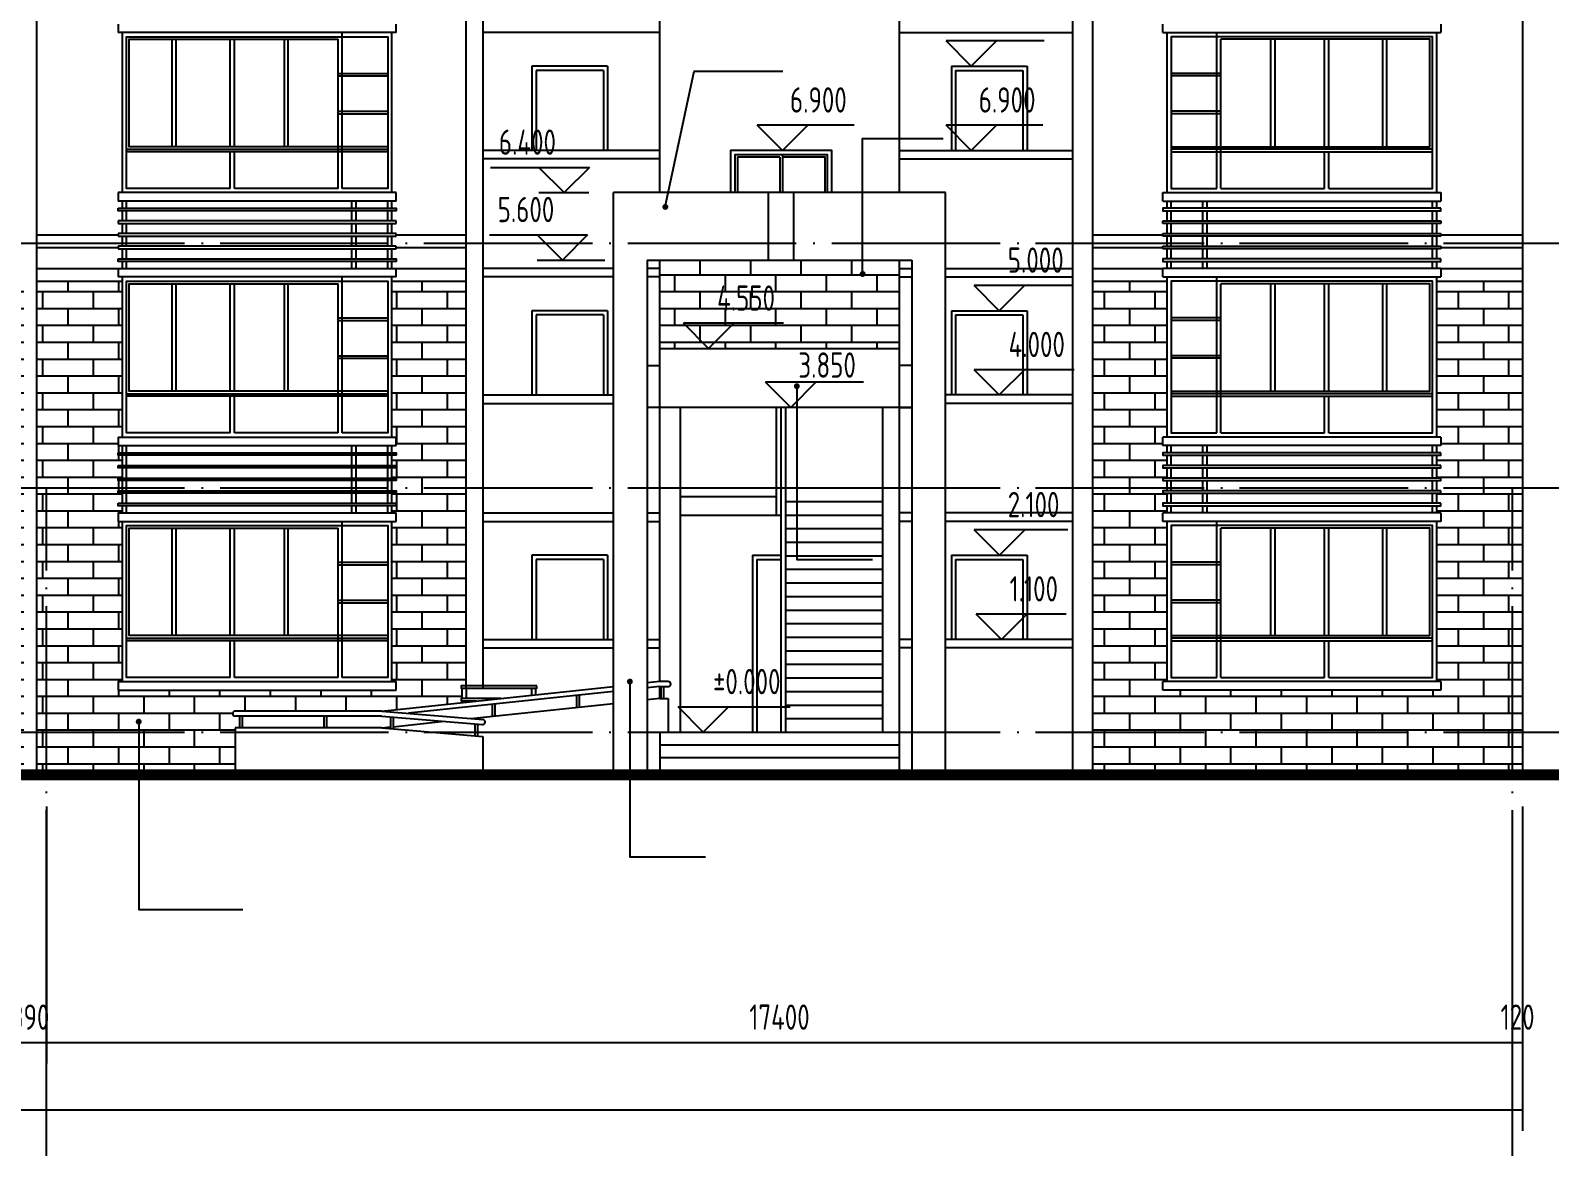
# Model space of a CAD drawing. Extents: x -726032 to 135930, y -151624 to 587044.
# Drawn here: x -379477 to -361446, y 290042 to 303284 of the extents above; entities that cross this region are included whole.
import ezdxf
from ezdxf.enums import TextEntityAlignment as Align

# ---------------------------------------------------------------- set-up
doc = ezdxf.new("R2010")
doc.units = 0
doc.header["$LTSCALE"] = 1000
doc.header["$MEASUREMENT"] = 0
doc.linetypes.add('DOTE', pattern=[2.42, 2, -0.2, 0.02, -0.2])
doc.layers.get('0').update_dxf_attribs({"linetype": 'CONTINUOUS'})
doc.layers.get('DEFPOINTS').update_dxf_attribs({"color": 1, "linetype": 'CONTINUOUS'})
for name, color, linetype in [('AXIS', 245, 'CONTINUOUS'), ('DOTE', 8, 'DOTE'), ('PUB_DIM', 245, 'CONTINUOUS'), ('WALL', 255, 'CONTINUOUS'), ('WINDOW', 155, 'CONTINUOUS'), ('引线', 213, 'CONTINUOUS'), ('栏杆', 126, 'CONTINUOUS'), ('看线', 86, 'CONTINUOUS'), ('装饰线', 252, 'CONTINUOUS')]:
    doc.layers.add(name, color=color, linetype=linetype)
doc.styles.add('DIM_FONT', font='isocp.shx', dxfattribs={"width": 0.8})
doc.dimstyles.new('DIMA', dxfattribs={"dimtxt": 300, "dimasz": 1, "dimexe": 250, "dimexo": 300, "dimgap": 150, "dimtad": 1, "dimdec": 0, "dimzin": 0, "dimdsep": 46, "dimtxsty": 'DIM_FONT', "dimcen": 0.09, "dimse1": 1, "dimclrt": 142, "dimadec": 0, "dimazin": 0, "dimtfac": 1, "dimtdec": 0, "dimtix": 1, "dimtmove": 2, "dimatfit": 3, "dimfxl": 1, "dimtolj": 1, "dimtzin": 0, "dimarcsym": 0})
doc.dimstyles.new('DIMB', dxfattribs={"dimtxt": 300, "dimasz": 1, "dimexe": 250, "dimexo": 300, "dimgap": 150, "dimtad": 1, "dimdec": 0, "dimzin": 0, "dimdsep": 46, "dimtxsty": 'DIM_FONT', "dimcen": 0.09, "dimse2": 1, "dimclrt": 142, "dimadec": 0, "dimazin": 0, "dimtfac": 1, "dimtdec": 0, "dimtix": 1, "dimtmove": 2, "dimatfit": 3, "dimfxl": 1, "dimtolj": 1, "dimtzin": 0, "dimarcsym": 0})
doc.dimstyles.new('DIMN', dxfattribs={"dimtxt": 300, "dimasz": 1, "dimexe": 250, "dimexo": 300, "dimgap": 150, "dimtad": 1, "dimdec": 0, "dimzin": 0, "dimdsep": 46, "dimtxsty": 'DIM_FONT', "dimcen": 0.09, "dimclrt": 142, "dimadec": 0, "dimazin": 0, "dimtfac": 1, "dimtdec": 0, "dimtix": 1, "dimtmove": 2, "dimatfit": 3, "dimfxl": 1, "dimtolj": 1, "dimtzin": 0, "dimarcsym": 0})
pattern_1 = [(0, (-406628.16, 230176.08), (0, 200.025), []), (90, (-406628.16, 230176.08), (-300, 200.025), [200.025, -200.025])]

# ---------------------------------------------------------------- blocks, each defined once
blk = doc.blocks.new('*D4081')
at = {"layer": 'AXIS', "color": 0, "lineweight": -2, "transparency": 16777216}
for p, q in [((-414596, 293278), (-414596, 290228)), ((-361766, 293278), (-361766, 290228)), ((-414595, 290478), (-361767, 290478))]:
    blk.add_line(p, q, dxfattribs=at)
at = {"layer": 'AXIS', "color": 0, "transparency": 16777216}
for points in [[(-414595, 290478), (-414595, 290478), (-414596, 290478)], [(-361767, 290478), (-361767, 290478), (-361766, 290478)]]:
    blk.add_solid(points, dxfattribs=at)
at = {"layer": 'DEFPOINTS', "color": 0, "transparency": 16777216}
for p in [(-414596, 293578), (-361766, 293578), (-361766, 290478)]:
    blk.add_point(p, dxfattribs=at)
at = {"layer": 'AXIS', "color": 142, "transparency": 16777216, "insert": (-388181, 290778), "char_height": 300, "attachment_point": 5, "style": 'DIM_FONT'}
blk.add_mtext('\\A1;52830', dxfattribs=at)
blk = doc.blocks.new('*D4101')
at = {"layer": 'AXIS', "color": 0, "lineweight": -2, "transparency": 16777216}
for p, q in [((-379286, 294078), (-379286, 291028)), ((-379285, 291278), (-361887, 291278))]:
    blk.add_line(p, q, dxfattribs=at)
at = {"layer": 'AXIS', "color": 0, "transparency": 16777216}
for points in [[(-379285, 291278), (-379285, 291278), (-379286, 291278)], [(-361887, 291278), (-361887, 291278), (-361886, 291278)]]:
    blk.add_solid(points, dxfattribs=at)
at = {"layer": 'DEFPOINTS', "color": 0, "transparency": 16777216}
for p in [(-379286, 294378), (-361886, 294378), (-361886, 291278)]:
    blk.add_point(p, dxfattribs=at)
at = {"layer": 'AXIS', "color": 142, "transparency": 16777216, "insert": (-370586, 291578), "char_height": 300, "attachment_point": 5, "style": 'DIM_FONT'}
blk.add_mtext('\\A1;17400', dxfattribs=at)
blk = doc.blocks.new('*D4102')
at = {"layer": 'AXIS', "color": 0, "lineweight": -2, "transparency": 16777216}
for p, q in [((-379286, 294078), (-379286, 291028)), ((-379677, 291278), (-379678, 291278)), ((-379676, 291278), (-379286, 291278)), ((-379285, 291278), (-379284, 291278))]:
    blk.add_line(p, q, dxfattribs=at)
at = {"layer": 'AXIS', "color": 0, "transparency": 16777216}
for points in [[(-379677, 291278), (-379677, 291278), (-379676, 291278)], [(-379285, 291278), (-379285, 291278), (-379286, 291278)]]:
    blk.add_solid(points, dxfattribs=at)
at = {"layer": 'DEFPOINTS', "color": 0, "transparency": 16777216}
for p in [(-379676, 294378), (-379286, 294378), (-379286, 291278)]:
    blk.add_point(p, dxfattribs=at)
at = {"layer": 'AXIS', "color": 142, "transparency": 16777216, "insert": (-379481, 291578), "char_height": 300, "attachment_point": 5, "style": 'DIM_FONT'}
blk.add_mtext('\\A1;390', dxfattribs=at)
blk = doc.blocks.new('*D4105')
at = {"layer": 'AXIS', "color": 0, "lineweight": -2, "transparency": 16777216}
for p, q in [((-361766, 294078), (-361766, 291028)), ((-361887, 291278), (-361888, 291278)), ((-361886, 291278), (-361766, 291278)), ((-361765, 291278), (-361764, 291278))]:
    blk.add_line(p, q, dxfattribs=at)
at = {"layer": 'AXIS', "color": 0, "transparency": 16777216}
for points in [[(-361887, 291278), (-361887, 291278), (-361886, 291278)], [(-361765, 291278), (-361765, 291278), (-361766, 291278)]]:
    blk.add_solid(points, dxfattribs=at)
at = {"layer": 'DEFPOINTS', "color": 0, "transparency": 16777216}
for p in [(-361886, 294378), (-361766, 294378), (-361766, 291278)]:
    blk.add_point(p, dxfattribs=at)
at = {"layer": 'AXIS', "color": 142, "transparency": 16777216, "insert": (-361826, 291578), "char_height": 300, "attachment_point": 5, "style": 'DIM_FONT'}
blk.add_mtext('\\A1;120', dxfattribs=at)

msp = doc.modelspace()

# ---------------------------------------------------------------- hatches: boundary and pattern name
at = {"layer": '装饰线'}
h = msp.add_hatch(dxfattribs=at)
h.set_pattern_fill('AR-BRSTD', color=35, scale=75, style=0)
h.set_pattern_definition(pattern_1)
h.paths.add_polyline_path([(-369166.6, 299508.7), (-369166.6, 300558.7), (-372006.6, 300558.7), (-372006.6, 299508.7)])
h = msp.add_hatch(dxfattribs=at)
h.set_pattern_fill('AR-BRSTD', color=35, scale=75, style=0)
h.set_pattern_definition(pattern_1)
h.paths.add_polyline_path([(-383826.4, 298458.7), (-383776.4, 298458.7), (-383776.4, 300308.7), (-384656.1, 300308.7), (-384656.1, 294508.7), (-379556.1, 294508.7), (-379556.1, 300308.7), (-380576.4, 300308.7), (-380576.4, 298458.7), (-380526.4, 298458.7), (-380526.4, 298358.7), (-380576.4, 298358.7), (-380576.4, 298273.4), (-380526.4, 298273.4), (-380526.4, 298243.4), (-380576.4, 298243.4), (-380576.4, 298123.4), (-380526.4, 298123.4), (-380526.4, 298093.4), (-380576.4, 298093.4), (-380576.4, 297973.4), (-380526.4, 297973.4), (-380526.4, 297943.4), (-380576.4, 297943.4), (-380576.4, 297823.4), (-380526.4, 297823.4), (-380526.4, 297793.4), (-380576.4, 297793.4), (-380576.4, 297673.4), (-380526.4, 297673.4), (-380526.4, 297643.4), (-380576.4, 297643.4), (-380576.4, 297558.7), (-380526.4, 297558.7), (-380526.4, 297458.7), (-380576.4, 297458.7), (-380576.4, 295558.7), (-380526.4, 295558.7), (-380526.4, 295458.7), (-383826.4, 295458.7), (-383826.4, 295558.7), (-383776.4, 295558.7), (-383776.4, 297458.7), (-383826.4, 297458.7), (-383826.4, 297558.7), (-383776.4, 297558.7), (-383776.4, 297643.4), (-383826.4, 297643.4), (-383826.4, 297673.4), (-383776.4, 297673.4), (-383776.4, 297793.4), (-383826.4, 297793.4), (-383826.4, 297823.4), (-383776.4, 297823.4), (-383776.4, 297943.4), (-383826.4, 297943.4), (-383826.4, 297973.4), (-383776.4, 297973.4), (-383776.4, 298093.4), (-383826.4, 298093.4), (-383826.4, 298123.4), (-383776.4, 298123.4), (-383776.4, 298243.4), (-383826.4, 298243.4), (-383826.4, 298273.4), (-383776.4, 298273.4), (-383776.4, 298358.7), (-383826.4, 298358.7)])
h.paths.add_polyline_path([(-379406.1, 294508.7), (-377046.1, 294508.7), (-377046.1, 295009), (-376996.1, 295009), (-376996.1, 295149), (-377046.1, 295149, -1), (-377046.1, 295209), (-375306.1, 295209), (-374354.9, 295309.8), (-374354.9, 295328.7), (-374365.8, 295328.7), (-374365.8, 295358.7), (-374354.9, 295358.7), (-374354.9, 295478.7), (-374365.8, 295478.7), (-374365.8, 295508.7), (-374306.1, 295508.7), (-374306.1, 300308.7), (-375185.8, 300308.7), (-375185.8, 298458.7), (-375135.8, 298458.7), (-375135.8, 298358.7), (-375185.8, 298358.7), (-375185.8, 298273.4), (-375135.8, 298273.4), (-375135.8, 298243.4), (-375185.8, 298243.4), (-375185.8, 298123.4), (-375135.8, 298123.4), (-375135.8, 298093.4), (-375185.8, 298093.4), (-375185.8, 297973.4), (-375135.8, 297973.4), (-375135.8, 297943.4), (-375185.8, 297943.4), (-375185.8, 297823.4), (-375135.8, 297823.4), (-375135.8, 297793.4), (-375185.8, 297793.4), (-375185.8, 297673.4), (-375135.8, 297673.4), (-375135.8, 297643.4), (-375185.8, 297643.4), (-375185.8, 297558.7), (-375135.8, 297558.7), (-375135.8, 297458.7), (-375185.8, 297458.7), (-375185.8, 295558.7), (-375135.8, 295558.7), (-375135.8, 295458.7), (-378435.8, 295458.7), (-378435.8, 295558.7), (-378385.8, 295558.7), (-378385.8, 297458.7), (-378435.8, 297458.7), (-378435.8, 297558.7), (-378385.8, 297558.7), (-378385.8, 297643.4), (-378435.8, 297643.4), (-378435.8, 297673.4), (-378385.8, 297673.4), (-378385.8, 297793.4), (-378435.8, 297793.4), (-378435.8, 297823.4), (-378385.8, 297823.4), (-378385.8, 297943.4), (-378435.8, 297943.4), (-378435.8, 297973.4), (-378385.8, 297973.4), (-378385.8, 298093.4), (-378435.8, 298093.4), (-378435.8, 298123.4), (-378385.8, 298123.4), (-378385.8, 298243.4), (-378435.8, 298243.4), (-378435.8, 298273.4), (-378385.8, 298273.4), (-378385.8, 298358.7), (-378435.8, 298358.7), (-378435.8, 298458.7), (-378385.8, 298458.7), (-378385.8, 300308.7), (-379406.1, 300308.7)])
h = msp.add_hatch(dxfattribs=at)
h.set_pattern_fill('AR-BRSTD', color=35, scale=75, style=0)
h.set_pattern_definition(pattern_1)
h.paths.add_polyline_path([(-365986.1, 300308.7), (-366866.1, 300308.7), (-366866.1, 294508.7), (-361766.1, 294508.7), (-361766.1, 300308.7), (-362786.1, 300308.7), (-362786.1, 298458.7), (-362736.1, 298458.7), (-362736.1, 298358.7), (-362786.1, 298358.7), (-362786.1, 298273.4), (-362736.1, 298273.4), (-362736.1, 298243.4), (-362786.1, 298243.4), (-362786.1, 298123.4), (-362736.1, 298123.4), (-362736.1, 298093.4), (-362786.1, 298093.4), (-362786.1, 297973.4), (-362736.1, 297973.4), (-362736.1, 297943.4), (-362786.1, 297943.4), (-362786.1, 297823.4), (-362736.1, 297823.4), (-362736.1, 297793.4), (-362786.1, 297793.4), (-362786.1, 297673.4), (-362736.1, 297673.4), (-362736.1, 297643.4), (-362786.1, 297643.4), (-362786.1, 297558.7), (-362736.1, 297558.7), (-362736.1, 297458.7), (-362786.1, 297458.7), (-362786.1, 295558.7), (-362736.1, 295558.7), (-362736.1, 295458.7), (-366036.1, 295458.7), (-366036.1, 295558.7), (-365986.1, 295558.7), (-365986.1, 297458.7), (-366036.1, 297458.7), (-366036.1, 297558.7), (-365986.1, 297558.7), (-365986.1, 297643.4), (-366036.1, 297643.4), (-366036.1, 297673.4), (-365986.1, 297673.4), (-365986.1, 297793.4), (-366036.1, 297793.4), (-366036.1, 297823.4), (-365986.1, 297823.4), (-365986.1, 297943.4), (-366036.1, 297943.4), (-366036.1, 297973.4), (-365986.1, 297973.4), (-365986.1, 298093.4), (-366036.1, 298093.4), (-366036.1, 298123.4), (-365986.1, 298123.4), (-365986.1, 298243.4), (-366036.1, 298243.4), (-366036.1, 298273.4), (-365986.1, 298273.4), (-365986.1, 298358.7), (-366036.1, 298358.7), (-366036.1, 298458.7), (-365986.1, 298458.7)])

# ---------------------------------------------------------------- linework, layer by layer
for p, q in [((-379406.1, 331158.7), (-379406.1, 294448.7)), ((-374306.1, 295478.7), (-374306.1, 330758.7)), ((-372006.1, 301358.7), (-372006.1, 330758.7)), ((-369166.1, 330758.7), (-369166.1, 301358.7)), ((-366866.1, 294508.7), (-366866.1, 330758.7)), ((-374106.1, 328258.7), (-374106.1, 295478.7)), ((-367106.1, 294508.7), (-367106.1, 328258.7)), ((-361766.1, 327858.7), (-361766.1, 294508.7)), ((-378435.8, 303358.7), (-378435.8, 303258.7)), ((-375135.8, 303258.7), (-375135.8, 303358.7)), ((-366036.1, 303258.7), (-366036.1, 303358.7)), ((-362736.1, 303358.7), (-362736.1, 303258.7)), ((-375135.8, 303258.7), (-378435.8, 303258.7)), ((-372005.8, 303258.7), (-374106.1, 303258.7)), ((-369166.1, 303258.7), (-367106.1, 303258.7)), ((-366036.1, 303258.7), (-362736.1, 303258.7)), ((-372005.8, 301858.7), (-374106.1, 301858.7)), ((-369166.1, 301858.7), (-367106.1, 301858.7)), ((-372005.8, 301758.7), (-374106.1, 301758.7)), ((-369166.1, 301758.7), (-367106.1, 301758.7)), ((-375135.8, 301358.7), (-378435.8, 301358.7)), ((-378435.8, 301358.7), (-378435.8, 301258.7)), ((-375135.8, 301258.7), (-375135.8, 301358.7)), ((-372556.1, 294509), (-372556.1, 301358.7)), ((-368616.7, 301358.7), (-372555.6, 301358.7)), ((-372555.6, 294509), (-372555.6, 301358.7)), ((-368616.7, 294509), (-368616.7, 301358.7)), ((-366036.1, 301358.7), (-362736.1, 301358.7)), ((-366036.1, 301258.7), (-366036.1, 301358.7)), ((-362736.1, 301358.7), (-362736.1, 301258.7)), ((-375135.8, 301258.7), (-378435.8, 301258.7)), ((-366036.1, 301258.7), (-362736.1, 301258.7)), ((-378435.8, 300458.7), (-375135.8, 300458.7)), ((-378435.8, 300458.7), (-378435.8, 300358.7)), ((-375135.8, 300358.7), (-375135.8, 300458.7)), ((-372555.2, 300458.7), (-374106.1, 300458.7)), ((-372156.1, 300558.7), (-369016.7, 300558.7)), ((-372155.6, 300558.7), (-372155.6, 294509)), ((-372005.8, 300458.7), (-372155.2, 300458.7)), ((-372006.1, 295558.6), (-372006.1, 300558.7)), ((-369166.1, 300558.7), (-369166.1, 294508.7)), ((-369166.1, 300458.7), (-369016.7, 300458.7)), ((-369016.7, 300558.7), (-369016.7, 294509)), ((-368616.7, 300458.7), (-367106.1, 300458.7)), ((-362736.1, 300458.7), (-366036.1, 300458.7)), ((-366036.1, 300358.7), (-366036.1, 300458.7)), ((-362736.1, 300458.7), (-362736.1, 300358.7)), ((-375135.8, 300358.7), (-378435.8, 300358.7)), ((-372555.2, 300358.7), (-374106.1, 300358.7)), ((-372005.8, 300358.7), (-372155.2, 300358.7)), ((-369166.1, 300358.7), (-369016.7, 300358.7)), ((-368616.7, 300358.7), (-367106.1, 300358.7)), ((-366036.1, 300358.7), (-362736.1, 300358.7)), ((-372005.8, 299508.7), (-369166.1, 299508.7)), ((-372155.2, 299308.7), (-372005.5, 299308.7)), ((-369016.7, 299308.7), (-369166.4, 299308.7)), ((-374106.1, 298958.7), (-372555.2, 298958.7)), ((-374106.1, 298858.7), (-372555.2, 298858.7)), ((-369016.7, 298808.7), (-372156.1, 298808.7)), ((-371766.1, 298808.7), (-371766.1, 294958.7)), ((-369365.5, 298808.7), (-369365.5, 294958.7)), ((-367106.1, 298958.7), (-368616.7, 298958.7)), ((-367106.1, 298858.7), (-368616.7, 298858.7)), ((-378435.8, 298458.7), (-375135.8, 298458.7)), ((-378435.8, 298458.7), (-378435.8, 298358.7)), ((-375135.8, 298358.7), (-375135.8, 298458.7)), ((-362736.1, 298458.7), (-366036.1, 298458.7)), ((-366036.1, 298358.7), (-366036.1, 298458.7)), ((-362736.1, 298458.7), (-362736.1, 298358.7)), ((-378435.8, 298358.7), (-375135.8, 298358.7)), ((-362736.1, 298358.7), (-366036.1, 298358.7)), ((-378435.8, 297558.7), (-375135.8, 297558.7)), ((-378435.8, 297558.7), (-378435.8, 297458.7)), ((-375135.8, 297458.7), (-375135.8, 297558.7)), ((-374106.1, 297558.7), (-372555.2, 297558.7)), ((-372155.2, 297558.7), (-372005.8, 297558.7)), ((-369016.7, 297558.7), (-369166.1, 297558.7)), ((-367106.1, 297558.7), (-368616.7, 297558.7)), ((-362736.1, 297558.7), (-366036.1, 297558.7)), ((-366036.1, 297458.7), (-366036.1, 297558.7)), ((-362736.1, 297558.7), (-362736.1, 297458.7)), ((-378435.8, 297458.7), (-375135.8, 297458.7)), ((-374106.1, 297458.7), (-372555.2, 297458.7)), ((-372155.2, 297458.7), (-372005.8, 297458.7)), ((-369016.7, 297458.7), (-369166.1, 297458.7)), ((-367106.1, 297458.7), (-368616.7, 297458.7)), ((-362736.1, 297458.7), (-366036.1, 297458.7)), ((-374106.1, 296058.7), (-372555.2, 296058.7)), ((-374106.1, 295958.7), (-372555.2, 295958.7)), ((-372155.2, 296058.7), (-372005.8, 296058.7)), ((-372155.2, 295958.7), (-372005.8, 295958.7)), ((-369016.7, 296058.7), (-369166.1, 296058.7)), ((-369016.7, 295958.7), (-369166.1, 295958.7)), ((-367106.1, 296058.7), (-368616.7, 296058.7)), ((-367106.1, 295958.7), (-368616.7, 295958.7)), ((-378435.8, 295558.7), (-375135.8, 295558.7)), ((-378435.8, 295558.7), (-378435.8, 295458.7)), ((-375135.8, 295458.7), (-375135.8, 295558.7)), ((-362736.1, 295558.7), (-366036.1, 295558.7)), ((-366036.1, 295458.7), (-366036.1, 295558.7)), ((-362736.1, 295558.7), (-362736.1, 295458.7)), ((-378435.8, 295458.7), (-375135.8, 295458.7)), ((-372006.1, 295358.6), (-372006.1, 295498.6)), ((-362736.1, 295458.7), (-366036.1, 295458.7)), ((-372005.9, 294958.7), (-369166.1, 294958.7)), ((-372005.9, 294958.7), (-372005.9, 294508.7)), ((-372005.9, 294808.7), (-369166.1, 294808.7)), ((-372005.9, 294658.7), (-369166.1, 294658.7)), ((-420935.3, 294508.7), (-352430.4, 294508.7))]:
    msp.add_line(p, q)
for points in [[(-369965.8, 301358.7), (-369965.8, 301858.7), (-371165.8, 301858.7), (-371165.8, 301358.7)], [(-369166.1, 298808.7), (-369016.7, 298808.7)]]:
    msp.add_lwpolyline(points)
at = {"const_width": 120}
msp.add_lwpolyline([(-352430.4, 294448.7), (-420935.3, 294448.7)], dxfattribs=at)
at = {"layer": 'AXIS'}
for p, q in [((-379286.1, 289856.5), (-379286.1, 292256.8)), ((-361886.1, 289856.5), (-361886.1, 292256.8))]:
    msp.add_line(p, q, dxfattribs=at)
at = {"layer": 'DOTE'}
for p, q in [((-418366.5, 300758.7), (-356514.6, 300758.7)), ((-418366.5, 297858.7), (-356514.6, 297858.7)), ((-379286.1, 292034.7), (-379286.1, 297858.7)), ((-361886.1, 292034.7), (-361886.1, 297858.7)), ((-418366.5, 294958.7), (-356514.6, 294958.7))]:
    msp.add_line(p, q, dxfattribs=at)
at = {"layer": 'PUB_DIM'}
for p, q in [((-367444.7, 303158.7), (-368609.7, 303158.7)), ((-368309.7, 302858.7), (-368609.7, 303158.7)), ((-368009.7, 303158.7), (-368309.7, 302858.7)), ((-370550, 301858.7), (-370850, 302158.7)), ((-369699.4, 302158.7), (-370850, 302158.7)), ((-370250, 302158.7), (-370550, 301858.7)), ((-367459, 302158.7), (-368609.7, 302158.7)), ((-368309.7, 301858.7), (-368609.7, 302158.7)), ((-368009.7, 302158.7), (-368309.7, 301858.7)), ((-374014.8, 301658.7), (-372841, 301658.7)), ((-373141, 301358.7), (-373441, 301658.7)), ((-372841, 301658.7), (-373141, 301358.7)), ((-373441, 301358.7), (-372848.3, 301358.7)), ((-374027.4, 300858.7), (-372863.2, 300858.7)), ((-373163.2, 300558.7), (-373463.2, 300858.7)), ((-372863.2, 300858.7), (-373163.2, 300558.7)), ((-373463.2, 300558.7), (-372659.4, 300558.7)), ((-367112.8, 300258.7), (-368277, 300258.7)), ((-367977, 299958.7), (-368277, 300258.7)), ((-367677, 300258.7), (-367977, 299958.7)), ((-371427.2, 299508.7), (-371727.2, 299808.7)), ((-370539, 299808.7), (-371727.2, 299808.7)), ((-371127.2, 299808.7), (-371427.2, 299508.7)), ((-367088.8, 299258.7), (-368277, 299258.7)), ((-367977, 298958.7), (-368277, 299258.7)), ((-367677, 299258.7), (-367977, 298958.7)), ((-370453.1, 298808.7), (-370753.1, 299108.7)), ((-369588.9, 299108.7), (-370753.1, 299108.7)), ((-370153.1, 299108.7), (-370453.1, 298808.7)), ((-367165.2, 297358.7), (-368275.3, 297358.7)), ((-367975.3, 297058.7), (-368275.3, 297358.7)), ((-367675.3, 297358.7), (-367975.3, 297058.7)), ((-367184, 296358.7), (-368252.2, 296358.7)), ((-367952.2, 296058.7), (-368252.2, 296358.7)), ((-367652.2, 296358.7), (-367952.2, 296058.7)), ((-371490.7, 294958.7), (-371790.7, 295258.7)), ((-371790.7, 295258.7), (-370458.5, 295258.7)), ((-371190.7, 295258.7), (-371490.7, 294958.7))]:
    msp.add_line(p, q, dxfattribs=at)
at = {"layer": 'WALL', "color": 255}
msp.add_line((-361886.1, 294508.2), (-361886.6, 294508.7), dxfattribs=at)
at = {"layer": 'WALL'}
msp.add_line((-361766.6, 294508.7), (-361766.1, 294508.2), dxfattribs=at)
at = {"layer": 'WINDOW'}
for p, q in [((-378385.8, 301358.7), (-378385.8, 303258.7)), ((-377795.8, 301903.7), (-377795.8, 303178.7)), ((-377745.8, 301903.7), (-377745.8, 303178.7)), ((-377105.8, 301903.7), (-377105.8, 303178.7)), ((-377055.8, 301903.7), (-377055.8, 303178.7)), ((-376465.3, 303178.7), (-376465.8, 303178.2)), ((-376465.3, 303178.7), (-375826.3, 303178.7)), ((-376415.8, 301903.7), (-376415.8, 303178.7)), ((-375826.3, 303178.7), (-375825.8, 303178.2)), ((-375825.8, 301408.7), (-375825.8, 303178.2)), ((-375775.8, 301408.7), (-375775.8, 303258.7)), ((-375185.8, 301358.7), (-375185.8, 303258.7)), ((-365986.1, 301358.7), (-365986.1, 303258.7)), ((-365396.1, 301408.7), (-365396.1, 303258.7)), ((-365345.6, 303178.7), (-365346.1, 303178.2)), ((-365346.1, 301408.7), (-365346.1, 303178.2)), ((-364706.6, 303178.7), (-365345.6, 303178.7)), ((-364756.1, 301903.7), (-364756.1, 303178.7)), ((-364706.6, 303178.7), (-364706.1, 303178.2)), ((-364116.1, 301903.7), (-364116.1, 303178.7)), ((-364066.1, 301903.7), (-364066.1, 303178.7)), ((-363426.1, 301903.7), (-363426.1, 303178.7)), ((-363376.1, 301903.7), (-363376.1, 303178.7)), ((-362786.1, 301358.7), (-362786.1, 303258.7)), ((-375825.8, 302773.7), (-375235.8, 302773.7)), ((-373525.8, 302858.2), (-373525.8, 301858.7)), ((-372626.3, 302858.7), (-373525.3, 302858.7)), ((-373475.8, 302808.2), (-373475.8, 301858.7)), ((-372676.3, 302808.7), (-373475.3, 302808.7)), ((-372675.8, 302808.2), (-372675.8, 301858.7)), ((-372625.8, 302858.2), (-372625.8, 301858.7)), ((-368546.1, 302858.2), (-368546.1, 301858.7)), ((-368545.6, 302858.7), (-367646.6, 302858.7)), ((-368496.1, 302808.2), (-368496.1, 301858.7)), ((-368495.6, 302808.7), (-367696.6, 302808.7)), ((-367696.1, 302808.2), (-367696.1, 301858.7)), ((-367646.1, 302858.2), (-367646.1, 301858.7)), ((-365346.1, 302773.7), (-365936.1, 302773.7)), ((-375825.8, 302743.7), (-375235.8, 302743.7)), ((-365346.1, 302743.7), (-365936.1, 302743.7)), ((-375825.8, 302323.7), (-375235.8, 302323.7)), ((-375825.8, 302293.7), (-375235.8, 302293.7)), ((-365346.1, 302323.7), (-365936.1, 302323.7)), ((-365346.1, 302293.7), (-365936.1, 302293.7)), ((-378335.8, 301873.7), (-375235.8, 301873.7)), ((-375235.8, 301903.7), (-376428.3, 301903.7)), ((-365936.1, 301903.7), (-364743.6, 301903.7)), ((-362836.1, 301873.7), (-365936.1, 301873.7)), ((-375235.8, 301843.7), (-378335.8, 301843.7)), ((-377105.8, 301408.7), (-377105.8, 301843.7)), ((-377055.8, 301408.7), (-377055.8, 301843.7)), ((-370580.8, 301778.7), (-370580.8, 301358.7)), ((-370550.8, 301808.7), (-370550.8, 301358.7)), ((-365936.1, 301843.7), (-362836.1, 301843.7)), ((-364116.1, 301408.7), (-364116.1, 301843.7)), ((-364066.1, 301408.7), (-364066.1, 301843.7)), ((-378385.8, 298458.7), (-378385.8, 300358.7)), ((-377795.8, 299003.7), (-377795.8, 300278.7)), ((-377745.8, 299003.7), (-377745.8, 300278.7)), ((-377105.8, 299003.7), (-377105.8, 300278.7)), ((-377055.8, 299003.7), (-377055.8, 300278.7)), ((-376465.3, 300278.7), (-376465.8, 300278.2)), ((-376465.3, 300278.7), (-375826.3, 300278.7)), ((-376415.8, 299003.7), (-376415.8, 300278.7)), ((-375826.3, 300278.7), (-375825.8, 300278.2)), ((-375825.8, 298508.7), (-375825.8, 300278.2)), ((-375775.8, 298508.7), (-375775.8, 300358.7)), ((-375185.8, 298458.7), (-375185.8, 300358.7)), ((-365986.1, 298458.7), (-365986.1, 300358.7)), ((-365396.1, 298508.7), (-365396.1, 300358.7)), ((-365345.6, 300278.7), (-365346.1, 300278.2)), ((-365346.1, 298508.7), (-365346.1, 300278.2)), ((-364706.6, 300278.7), (-365345.6, 300278.7)), ((-364756.1, 299003.7), (-364756.1, 300278.7)), ((-364706.6, 300278.7), (-364706.1, 300278.2)), ((-364116.1, 299003.7), (-364116.1, 300278.7)), ((-364066.1, 299003.7), (-364066.1, 300278.7)), ((-363426.1, 299003.7), (-363426.1, 300278.7)), ((-363376.1, 299003.7), (-363376.1, 300278.7)), ((-362786.1, 298458.7), (-362786.1, 300358.7)), ((-375825.8, 299873.7), (-375235.8, 299873.7)), ((-373525.8, 299958.2), (-373525.8, 298958.7)), ((-372626.3, 299958.7), (-373525.3, 299958.7)), ((-373475.8, 299908.2), (-373475.8, 298958.7)), ((-372676.3, 299908.7), (-373475.3, 299908.7)), ((-372675.8, 299908.2), (-372675.8, 298958.7)), ((-372625.8, 299958.2), (-372625.8, 298958.7)), ((-368546.1, 299958.2), (-368546.1, 298958.7)), ((-368545.6, 299958.7), (-367646.6, 299958.7)), ((-368496.1, 299908.2), (-368496.1, 298958.7)), ((-368495.6, 299908.7), (-367696.6, 299908.7)), ((-367696.1, 299908.2), (-367696.1, 298958.7)), ((-367646.1, 299958.2), (-367646.1, 298958.7)), ((-365346.1, 299873.7), (-365936.1, 299873.7)), ((-375825.8, 299843.7), (-375235.8, 299843.7)), ((-365346.1, 299843.7), (-365936.1, 299843.7)), ((-375825.8, 299423.7), (-375235.8, 299423.7)), ((-375825.8, 299393.7), (-375235.8, 299393.7)), ((-365346.1, 299423.7), (-365936.1, 299423.7)), ((-365346.1, 299393.7), (-365936.1, 299393.7)), ((-378335.8, 298973.7), (-375235.8, 298973.7)), ((-375235.8, 299003.7), (-376428.3, 299003.7)), ((-365936.1, 299003.7), (-364743.6, 299003.7)), ((-362836.1, 298973.7), (-365936.1, 298973.7)), ((-375235.8, 298943.7), (-378335.8, 298943.7)), ((-377105.8, 298508.7), (-377105.8, 298943.7)), ((-377055.8, 298508.7), (-377055.8, 298943.7)), ((-365936.1, 298943.7), (-362836.1, 298943.7)), ((-364116.1, 298508.7), (-364116.1, 298943.7)), ((-364066.1, 298508.7), (-364066.1, 298943.7)), ((-378385.8, 295558.7), (-378385.8, 297458.7)), ((-377795.8, 296103.7), (-377795.8, 297378.7)), ((-377745.8, 296103.7), (-377745.8, 297378.7)), ((-377105.8, 296103.7), (-377105.8, 297378.7)), ((-377055.8, 296103.7), (-377055.8, 297378.7)), ((-376465.3, 297378.7), (-376465.8, 297378.2)), ((-376465.3, 297378.7), (-375826.3, 297378.7)), ((-376415.8, 296103.7), (-376415.8, 297378.7)), ((-375826.3, 297378.7), (-375825.8, 297378.2)), ((-375825.8, 295608.7), (-375825.8, 297378.2)), ((-375775.8, 295608.7), (-375775.8, 297458.7)), ((-375185.8, 295558.7), (-375185.8, 297458.7)), ((-365986.1, 295558.7), (-365986.1, 297458.7)), ((-365396.1, 295608.7), (-365396.1, 297458.7)), ((-365345.6, 297378.7), (-365346.1, 297378.2)), ((-365346.1, 295608.7), (-365346.1, 297378.2)), ((-364706.6, 297378.7), (-365345.6, 297378.7)), ((-364756.1, 296103.7), (-364756.1, 297378.7)), ((-364706.6, 297378.7), (-364706.1, 297378.2)), ((-364116.1, 296103.7), (-364116.1, 297378.7)), ((-364066.1, 296103.7), (-364066.1, 297378.7)), ((-363426.1, 296103.7), (-363426.1, 297378.7)), ((-363376.1, 296103.7), (-363376.1, 297378.7)), ((-362786.1, 295558.7), (-362786.1, 297458.7)), ((-373525.8, 297058.2), (-373525.8, 296058.7)), ((-372626.3, 297058.7), (-373525.3, 297058.7)), ((-373475.8, 297008.2), (-373475.8, 296058.7)), ((-372676.3, 297008.7), (-373475.3, 297008.7)), ((-372675.8, 297008.2), (-372675.8, 296058.7)), ((-372625.8, 297058.2), (-372625.8, 296058.7)), ((-370855.8, 297008.7), (-370566, 297008.7)), ((-370855.8, 297008.7), (-370855.8, 294958.7)), ((-368546.1, 297058.2), (-368546.1, 296058.7)), ((-368545.6, 297058.7), (-367646.6, 297058.7)), ((-368496.1, 297008.2), (-368496.1, 296058.7)), ((-368495.6, 297008.7), (-367696.6, 297008.7)), ((-367696.1, 297008.2), (-367696.1, 296058.7)), ((-367646.1, 297058.2), (-367646.1, 296058.7)), ((-375825.8, 296973.7), (-375235.8, 296973.7)), ((-375825.8, 296943.7), (-375235.8, 296943.7)), ((-365346.1, 296973.7), (-365936.1, 296973.7)), ((-365346.1, 296943.7), (-365936.1, 296943.7)), ((-375825.8, 296523.7), (-375235.8, 296523.7)), ((-375825.8, 296493.7), (-375235.8, 296493.7)), ((-365346.1, 296523.7), (-365936.1, 296523.7)), ((-365346.1, 296493.7), (-365936.1, 296493.7)), ((-375235.8, 296103.7), (-376428.3, 296103.7)), ((-365936.1, 296103.7), (-364743.6, 296103.7)), ((-378335.8, 296073.7), (-375235.8, 296073.7)), ((-375235.8, 296043.7), (-378335.8, 296043.7)), ((-377105.8, 295608.7), (-377105.8, 296043.7)), ((-377055.8, 295608.7), (-377055.8, 296043.7)), ((-362836.1, 296073.7), (-365936.1, 296073.7)), ((-365936.1, 296043.7), (-362836.1, 296043.7)), ((-364116.1, 295608.7), (-364116.1, 296043.7)), ((-364066.1, 295608.7), (-364066.1, 296043.7))]:
    msp.add_line(p, q, dxfattribs=at)
for points in [[(-377105.8, 301408.7), (-378335.8, 301408.7), (-378335.8, 303208.7), (-375235.8, 303208.7), (-375235.8, 301408.7), (-375775.8, 301408.7)], [(-376415.8, 301903.7), (-378305.8, 301903.7), (-378305.8, 303178.7), (-376466.3, 303178.7), (-376465.8, 303178.2), (-376465.8, 301903.7)], [(-364066.1, 301408.7), (-362836.1, 301408.7), (-362836.1, 303208.7), (-365936.1, 303208.7), (-365936.1, 301408.7), (-365396.1, 301408.7)], [(-364756.1, 301903.7), (-362866.1, 301903.7), (-362866.1, 303178.7), (-364705.6, 303178.7), (-364706.1, 303178.2), (-364706.1, 301903.7)], [(-370015.8, 301358.7), (-370015.8, 301808.7), (-371115.8, 301808.7), (-371115.8, 301358.7)], [(-370580.8, 301778.7), (-371085.8, 301778.7), (-371085.8, 301358.7)], [(-370045.8, 301358.7), (-370045.8, 301778.7), (-370550.8, 301778.7)], [(-375825.8, 301408.7), (-377055.8, 301408.7)], [(-365346.1, 301408.7), (-364116.1, 301408.7)], [(-377105.8, 298508.7), (-378335.8, 298508.7), (-378335.8, 300308.7), (-375235.8, 300308.7), (-375235.8, 298508.7), (-375775.8, 298508.7)], [(-376415.8, 299003.7), (-378305.8, 299003.7), (-378305.8, 300278.7), (-376466.3, 300278.7), (-376465.8, 300278.2), (-376465.8, 299003.7)], [(-364066.1, 298508.7), (-362836.1, 298508.7), (-362836.1, 300308.7), (-365936.1, 300308.7), (-365936.1, 298508.7), (-365396.1, 298508.7)], [(-364756.1, 299003.7), (-362866.1, 299003.7), (-362866.1, 300278.7), (-364705.6, 300278.7), (-364706.1, 300278.2), (-364706.1, 299003.7)], [(-375825.8, 298508.7), (-377055.8, 298508.7)], [(-365346.1, 298508.7), (-364116.1, 298508.7)], [(-377105.8, 295608.7), (-378335.8, 295608.7), (-378335.8, 297408.7), (-375235.8, 297408.7), (-375235.8, 295608.7), (-375775.8, 295608.7)], [(-376415.8, 296103.7), (-378305.8, 296103.7), (-378305.8, 297378.7), (-376466.3, 297378.7), (-376465.8, 297378.2), (-376465.8, 296103.7)], [(-364066.1, 295608.7), (-362836.1, 295608.7), (-362836.1, 297408.7), (-365936.1, 297408.7), (-365936.1, 295608.7), (-365396.1, 295608.7)], [(-364756.1, 296103.7), (-362866.1, 296103.7), (-362866.1, 297378.7), (-364705.6, 297378.7), (-364706.1, 297378.2), (-364706.1, 296103.7)], [(-375825.8, 295608.7), (-377055.8, 295608.7)], [(-365346.1, 295608.7), (-364116.1, 295608.7)]]:
    msp.add_lwpolyline(points, dxfattribs=at)
at = {"layer": '引线'}
for points in [[(-371941.4, 301189.9), (-371600.7, 302799.6), (-370547.4, 302799.6)], [(-369599.5, 300358.8), (-369599.5, 302001), (-368642.7, 302001)], [(-370380.4, 299063.3), (-370380.4, 297007.9), (-369481.5, 297007.9)], [(-372361.9, 295558.2), (-372361.9, 293478.5), (-371465, 293478.5)], [(-378191.3, 295083), (-378191.3, 292856.2), (-376954.8, 292856.2)]]:
    msp.add_lwpolyline(points, dxfattribs=at)
at = {"layer": '引线', "const_width": 34.8}
for points in [[(-371959, 301189.9, 1), (-371923.8, 301189.9, 1)], [(-369617.1, 300394.7, 1), (-369581.8, 300394.7, 1)], [(-370398, 299063.3, 1), (-370362.7, 299063.3, 1)], [(-372379.6, 295558.2, 1), (-372344.3, 295558.2, 1)], [(-378209, 295083, 1), (-378173.7, 295083, 1)]]:
    msp.add_lwpolyline(points, format="xyb", close=True, dxfattribs=at)
at = {"layer": '栏杆'}
for p, q in [((-378385.8, 301173.9), (-378385.8, 301258.7)), ((-378385.8, 301023.4), (-378385.8, 301143.4)), ((-378335.8, 301173.9), (-378335.8, 301258.7)), ((-378335.8, 301023.4), (-378335.8, 301143.4)), ((-375660.8, 301173.9), (-375660.8, 301258.7)), ((-375660.8, 301023.4), (-375660.8, 301143.4)), ((-375610.8, 301173.9), (-375610.8, 301258.7)), ((-375610.8, 301023.4), (-375610.8, 301143.4)), ((-375235.8, 301173.9), (-375235.8, 301258.7)), ((-375235.8, 301023.4), (-375235.8, 301143.4)), ((-375185.8, 301173.9), (-375185.8, 301258.7)), ((-375185.8, 301023.4), (-375185.8, 301143.4)), ((-365986.1, 301173.9), (-365986.1, 301258.7)), ((-365986.1, 301023.4), (-365986.1, 301143.4)), ((-365936.1, 301173.9), (-365936.1, 301258.7)), ((-365936.1, 301023.4), (-365936.1, 301143.4)), ((-365561.1, 301173.9), (-365561.1, 301258.7)), ((-365561.1, 301023.4), (-365561.1, 301143.4)), ((-365511.1, 301173.9), (-365511.1, 301258.7)), ((-365511.1, 301023.4), (-365511.1, 301143.4)), ((-362836.1, 301173.9), (-362836.1, 301258.7)), ((-362836.1, 301023.4), (-362836.1, 301143.4)), ((-362786.1, 301173.9), (-362786.1, 301258.7)), ((-362786.1, 301023.4), (-362786.1, 301143.4)), ((-375135.8, 301023.4), (-378435.8, 301023.4)), ((-378435.8, 301023.4), (-378435.8, 300993.4)), ((-378435.8, 300993.4), (-375135.8, 300993.4)), ((-378385.8, 300873.4), (-378385.8, 300993.4)), ((-378335.8, 300873.4), (-378335.8, 300993.4)), ((-375660.8, 300873.4), (-375660.8, 300993.4)), ((-375610.8, 300873.4), (-375610.8, 300993.4)), ((-375235.8, 300873.4), (-375235.8, 300993.4)), ((-375185.8, 300873.4), (-375185.8, 300993.4)), ((-375135.8, 300993.4), (-375135.8, 301023.4)), ((-366036.1, 301023.4), (-362736.1, 301023.4)), ((-366036.1, 300993.4), (-366036.1, 301023.4)), ((-362736.1, 300993.4), (-366036.1, 300993.4)), ((-365986.1, 300873.4), (-365986.1, 300993.4)), ((-365936.1, 300873.4), (-365936.1, 300993.4)), ((-365561.1, 300873.4), (-365561.1, 300993.4)), ((-365511.1, 300873.4), (-365511.1, 300993.4)), ((-362836.1, 300873.4), (-362836.1, 300993.4)), ((-362786.1, 300873.4), (-362786.1, 300993.4)), ((-362736.1, 301023.4), (-362736.1, 300993.4)), ((-375135.8, 300873.4), (-378435.8, 300873.4)), ((-378435.8, 300873.4), (-378435.8, 300843.4)), ((-378435.8, 300843.4), (-375135.8, 300843.4)), ((-378385.8, 300723.4), (-378385.8, 300843.4)), ((-378335.8, 300723.4), (-378335.8, 300843.4)), ((-375660.8, 300723.4), (-375660.8, 300843.4)), ((-375610.8, 300723.4), (-375610.8, 300843.4)), ((-375235.8, 300723.4), (-375235.8, 300843.4)), ((-375185.8, 300723.4), (-375185.8, 300843.4)), ((-375135.8, 300843.4), (-375135.8, 300873.4)), ((-366036.1, 300873.4), (-362736.1, 300873.4)), ((-366036.1, 300843.4), (-366036.1, 300873.4)), ((-362736.1, 300843.4), (-366036.1, 300843.4)), ((-365986.1, 300723.4), (-365986.1, 300843.4)), ((-365936.1, 300723.4), (-365936.1, 300843.4)), ((-365561.1, 300723.4), (-365561.1, 300843.4)), ((-365511.1, 300723.4), (-365511.1, 300843.4)), ((-362836.1, 300723.4), (-362836.1, 300843.4)), ((-362786.1, 300723.4), (-362786.1, 300843.4)), ((-362736.1, 300873.4), (-362736.1, 300843.4)), ((-375135.8, 300723.4), (-378435.8, 300723.4)), ((-378435.8, 300723.4), (-378435.8, 300693.4)), ((-378435.8, 300693.4), (-375135.8, 300693.4)), ((-378385.8, 300573.4), (-378385.8, 300693.4)), ((-378335.8, 300573.4), (-378335.8, 300693.4)), ((-375660.8, 300573.4), (-375660.8, 300693.4)), ((-375610.8, 300573.4), (-375610.8, 300693.4)), ((-375235.8, 300573.4), (-375235.8, 300693.4)), ((-375185.8, 300573.4), (-375185.8, 300693.4)), ((-375135.8, 300693.4), (-375135.8, 300723.4)), ((-366036.1, 300723.4), (-362736.1, 300723.4)), ((-366036.1, 300693.4), (-366036.1, 300723.4)), ((-362736.1, 300693.4), (-366036.1, 300693.4)), ((-365986.1, 300573.4), (-365986.1, 300693.4)), ((-365936.1, 300573.4), (-365936.1, 300693.4)), ((-365561.1, 300573.4), (-365561.1, 300693.4)), ((-365511.1, 300573.4), (-365511.1, 300693.4)), ((-362836.1, 300573.4), (-362836.1, 300693.4)), ((-362786.1, 300573.4), (-362786.1, 300693.4)), ((-362736.1, 300723.4), (-362736.1, 300693.4)), ((-378385.8, 300458.7), (-378385.8, 300543.4)), ((-378335.8, 300458.7), (-378335.8, 300543.4)), ((-375660.8, 300458.7), (-375660.8, 300543.4)), ((-375610.8, 300458.7), (-375610.8, 300543.4)), ((-375235.8, 300458.7), (-375235.8, 300543.4)), ((-375185.8, 300458.7), (-375185.8, 300543.4)), ((-365986.1, 300458.7), (-365986.1, 300543.4)), ((-365936.1, 300458.7), (-365936.1, 300543.4)), ((-365561.1, 300458.7), (-365561.1, 300543.4)), ((-365511.1, 300458.7), (-365511.1, 300543.4)), ((-362836.1, 300458.7), (-362836.1, 300543.4)), ((-362786.1, 300458.7), (-362786.1, 300543.4)), ((-378385.8, 298273.9), (-378385.8, 298358.7)), ((-378385.8, 298123.4), (-378385.8, 298243.4)), ((-378335.8, 298273.9), (-378335.8, 298358.7)), ((-378335.8, 298123.4), (-378335.8, 298243.4)), ((-375660.8, 298273.9), (-375660.8, 298358.7)), ((-375660.8, 298123.4), (-375660.8, 298243.4)), ((-375610.8, 298273.9), (-375610.8, 298358.7)), ((-375610.8, 298123.4), (-375610.8, 298243.4)), ((-375235.8, 298273.9), (-375235.8, 298358.7)), ((-375235.8, 298123.4), (-375235.8, 298243.4)), ((-375185.8, 298273.9), (-375185.8, 298358.7)), ((-375185.8, 298123.4), (-375185.8, 298243.4)), ((-365986.1, 298273.9), (-365986.1, 298358.7)), ((-365986.1, 298123.4), (-365986.1, 298243.4)), ((-365936.1, 298273.9), (-365936.1, 298358.7)), ((-365936.1, 298123.4), (-365936.1, 298243.4)), ((-365561.1, 298273.9), (-365561.1, 298358.7)), ((-365561.1, 298123.4), (-365561.1, 298243.4)), ((-365511.1, 298273.9), (-365511.1, 298358.7)), ((-365511.1, 298123.4), (-365511.1, 298243.4)), ((-362836.1, 298273.9), (-362836.1, 298358.7)), ((-362836.1, 298123.4), (-362836.1, 298243.4)), ((-362786.1, 298273.9), (-362786.1, 298358.7)), ((-362786.1, 298123.4), (-362786.1, 298243.4)), ((-378385.8, 297973.4), (-378385.8, 298093.4)), ((-378335.8, 297973.4), (-378335.8, 298093.4)), ((-375660.8, 297973.4), (-375660.8, 298093.4)), ((-375610.8, 297973.4), (-375610.8, 298093.4)), ((-375235.8, 297973.4), (-375235.8, 298093.4)), ((-375185.8, 297973.4), (-375185.8, 298093.4)), ((-365986.1, 297973.4), (-365986.1, 298093.4)), ((-365936.1, 297973.4), (-365936.1, 298093.4)), ((-365561.1, 297973.4), (-365561.1, 298093.4)), ((-365511.1, 297973.4), (-365511.1, 298093.4)), ((-362836.1, 297973.4), (-362836.1, 298093.4)), ((-362786.1, 297973.4), (-362786.1, 298093.4)), ((-378385.8, 297823.4), (-378385.8, 297943.4)), ((-378335.8, 297823.4), (-378335.8, 297943.4)), ((-375660.8, 297823.4), (-375660.8, 297943.4)), ((-375610.8, 297823.4), (-375610.8, 297943.4)), ((-375235.8, 297823.4), (-375235.8, 297943.4)), ((-375185.8, 297823.4), (-375185.8, 297943.4)), ((-365986.1, 297823.4), (-365986.1, 297943.4)), ((-365936.1, 297823.4), (-365936.1, 297943.4)), ((-365561.1, 297823.4), (-365561.1, 297943.4)), ((-365511.1, 297823.4), (-365511.1, 297943.4)), ((-362836.1, 297823.4), (-362836.1, 297943.4)), ((-362786.1, 297823.4), (-362786.1, 297943.4)), ((-378385.8, 297673.4), (-378385.8, 297793.4)), ((-378335.8, 297673.4), (-378335.8, 297793.4)), ((-375660.8, 297673.4), (-375660.8, 297793.4)), ((-375610.8, 297673.4), (-375610.8, 297793.4)), ((-375235.8, 297673.4), (-375235.8, 297793.4)), ((-375185.8, 297673.4), (-375185.8, 297793.4)), ((-365986.1, 297673.4), (-365986.1, 297793.4)), ((-365936.1, 297673.4), (-365936.1, 297793.4)), ((-365561.1, 297673.4), (-365561.1, 297793.4)), ((-365511.1, 297673.4), (-365511.1, 297793.4)), ((-362836.1, 297673.4), (-362836.1, 297793.4)), ((-362786.1, 297673.4), (-362786.1, 297793.4)), ((-378385.8, 297558.7), (-378385.8, 297643.4)), ((-378335.8, 297558.7), (-378335.8, 297643.4)), ((-375660.8, 297558.7), (-375660.8, 297643.4)), ((-375610.8, 297558.7), (-375610.8, 297643.4)), ((-375235.8, 297558.7), (-375235.8, 297643.4)), ((-375185.8, 297558.7), (-375185.8, 297643.4)), ((-365986.1, 297558.7), (-365986.1, 297643.4)), ((-365936.1, 297558.7), (-365936.1, 297643.4)), ((-365561.1, 297558.7), (-365561.1, 297643.4)), ((-365511.1, 297558.7), (-365511.1, 297643.4)), ((-362836.1, 297558.7), (-362836.1, 297643.4)), ((-362786.1, 297558.7), (-362786.1, 297643.4))]:
    msp.add_line(p, q, dxfattribs=at)
for points in [[(-378435.8, 301173.4), (-375135.8, 301173.4), (-375135.8, 301143.4), (-378435.8, 301143.4)], [(-378435.8, 301173.4), (-375135.8, 301173.4), (-375135.8, 301143.4), (-378435.8, 301143.4)], [(-362736.1, 301173.4), (-366036.1, 301173.4), (-366036.1, 301143.4), (-362736.1, 301143.4)], [(-362736.1, 301173.4), (-366036.1, 301173.4), (-366036.1, 301143.4), (-362736.1, 301143.4)], [(-378435.8, 300573.4), (-375135.8, 300573.4), (-375135.8, 300543.4), (-378435.8, 300543.4)], [(-378435.8, 300573.4), (-375135.8, 300573.4), (-375135.8, 300543.4), (-378435.8, 300543.4)], [(-362736.1, 300573.4), (-366036.1, 300573.4), (-366036.1, 300543.4), (-362736.1, 300543.4)], [(-362736.1, 300573.4), (-366036.1, 300573.4), (-366036.1, 300543.4), (-362736.1, 300543.4)], [(-378435.8, 298273.4), (-375135.8, 298273.4), (-375135.8, 298243.4), (-378435.8, 298243.4)], [(-362736.1, 298273.4), (-366036.1, 298273.4), (-366036.1, 298243.4), (-362736.1, 298243.4)], [(-378435.8, 298123.4), (-375135.8, 298123.4), (-375135.8, 298093.4), (-378435.8, 298093.4)], [(-362736.1, 298123.4), (-366036.1, 298123.4), (-366036.1, 298093.4), (-362736.1, 298093.4)], [(-378435.8, 297973.4), (-375135.8, 297973.4), (-375135.8, 297943.4), (-378435.8, 297943.4)], [(-362736.1, 297973.4), (-366036.1, 297973.4), (-366036.1, 297943.4), (-362736.1, 297943.4)], [(-378435.8, 297823.4), (-375135.8, 297823.4), (-375135.8, 297793.4), (-378435.8, 297793.4)], [(-362736.1, 297823.4), (-366036.1, 297823.4), (-366036.1, 297793.4), (-362736.1, 297793.4)], [(-378435.8, 297673.4), (-375135.8, 297673.4), (-375135.8, 297643.4), (-378435.8, 297643.4)], [(-362736.1, 297673.4), (-366036.1, 297673.4), (-366036.1, 297643.4), (-362736.1, 297643.4)]]:
    msp.add_lwpolyline(points, close=True, dxfattribs=at)
at = {"layer": '看线'}
for p, q in [((-370716.1, 300558.7), (-370716.1, 301358.7)), ((-370416.1, 300558.7), (-370416.1, 301358.7)), ((-370626.1, 298808.7), (-370626, 297534.7)), ((-370565.8, 294958.7), (-370566.1, 298808.7)), ((-370516.1, 298808.7), (-370515.8, 294958.7)), ((-371774.2, 297754.5), (-370626, 297754.5)), ((-370626, 297856.7), (-370566, 297856.7)), ((-370515.8, 297856.7), (-369365.5, 297856.7)), ((-371774.2, 297534.7), (-370566, 297534.7)), ((-370515.8, 297695.7), (-369365.5, 297695.7)), ((-370515.8, 297534.7), (-369365.5, 297534.7)), ((-370515.8, 297373.7), (-369365.5, 297373.7)), ((-370515.8, 297212.7), (-369365.5, 297212.7)), ((-370905.8, 297058.7), (-370905.8, 294958.7)), ((-370905.8, 297058.7), (-370566, 297058.7)), ((-370515.8, 297051.7), (-369365.5, 297051.7)), ((-370515.8, 296890.7), (-369365.5, 296890.7)), ((-370515.8, 296729.7), (-369365.5, 296729.7)), ((-370515.8, 296568.7), (-369365.5, 296568.7)), ((-370515.8, 296407.7), (-369365.5, 296407.7)), ((-370515.8, 296246.7), (-369365.5, 296246.7)), ((-370515.8, 296085.7), (-369365.5, 296085.7)), ((-370515.8, 295924.7), (-369365.5, 295924.7)), ((-370515.8, 295763.7), (-369365.5, 295763.7)), ((-371905.9, 295558.7), (-372005.9, 295558.7)), ((-370515.8, 295602.7), (-369365.5, 295602.7)), ((-375306.1, 295209), (-372556.1, 295500.4)), ((-372556.1, 295440.4), (-374989.1, 295182.6)), ((-374354.9, 295478.7), (-374354.9, 295358.7)), ((-374304.9, 295478.7), (-374304.9, 295358.7)), ((-373531, 295478.7), (-373531, 295397.1)), ((-373481, 295478.7), (-373481, 295402.4)), ((-372996.1, 295393.8), (-372996.1, 295253.8)), ((-372964.1, 295397.2), (-372964.1, 295257.2)), ((-372005.9, 295498.7), (-371905.9, 295498.7)), ((-372005.9, 295358.7), (-371905.9, 295358.7)), ((-371996.1, 295498.7), (-371996.1, 295358.7)), ((-371964.1, 295498.7), (-371964.1, 295358.7)), ((-371905.9, 295358.7), (-371905.9, 294958.7)), ((-370515.8, 295441.7), (-369365.5, 295441.7)), ((-375306.1, 295209), (-377046.1, 295209)), ((-375306.1, 295209), (-374106.1, 295109)), ((-374354.9, 295328.7), (-374354.9, 295309.8)), ((-374304.9, 295328.7), (-374304.9, 295315.1)), ((-374249.4, 295121), (-372556.1, 295300.4)), ((-373996.1, 295287.8), (-373996.1, 295147.8)), ((-373964.1, 295291.2), (-373964.1, 295151.2)), ((-370515.8, 295280.7), (-369365.5, 295280.7)), ((-375306.1, 295149), (-377046.1, 295149)), ((-375306.1, 295009), (-377046.1, 295009)), ((-377046.1, 295009), (-377046.1, 294509)), ((-376996.1, 295149), (-376996.1, 295009)), ((-376964.1, 295149), (-376964.1, 295009)), ((-375996.1, 295149), (-375996.1, 295009)), ((-375964.1, 295149), (-375964.1, 295009)), ((-375306.1, 295149), (-374111, 295049.4)), ((-375306.1, 295009), (-375201.5, 295020.1)), ((-375306.1, 295009), (-374106.1, 294909)), ((-375201.5, 295140.3), (-375201.5, 295000.3)), ((-375169.5, 295137.7), (-375169.5, 294997.7)), ((-375169.5, 295023.5), (-374566.4, 295087.4)), ((-374201.5, 295057), (-374201.5, 294917)), ((-374169.5, 295054.3), (-374169.5, 294914.3)), ((-370515.8, 295119.7), (-369365.5, 295119.7)), ((-374106.1, 294909), (-374106.1, 294509))]:
    msp.add_line(p, q, dxfattribs=at)
for points in [[(-372005.9, 295558.7), (-372156.1, 295542.8)], [(-373893.7, 295358.7), (-374365.8, 295358.7), (-374365.8, 295328.7), (-374176.8, 295328.7)], [(-372005.9, 295498.7), (-372156.1, 295482.8)], [(-372005.9, 295358.7), (-372156.1, 295342.8)]]:
    msp.add_lwpolyline(points, dxfattribs=at)
msp.add_lwpolyline([(-373465.8, 295508.7), (-374365.8, 295508.7), (-374365.8, 295478.7), (-373465.8, 295478.7)], close=True, dxfattribs=at)
for centre, radius, start, end in [((-371905.9, 295528.7), 30, 270, 90), ((-377046.1, 295179), 30, 90, 270), ((-374108.6, 295079.2), 29.9, 265.23636, 85.23636)]:
    msp.add_arc(centre, radius, start, end, dxfattribs=at)
at = {"layer": '装饰线'}
for p, q in [((-379405.8, 300858.7), (-378435.8, 300858.7)), ((-375135.8, 300858.7), (-374305.8, 300858.7)), ((-366866.1, 300858.7), (-366036.1, 300858.7)), ((-362736.1, 300858.7), (-361766.1, 300858.7)), ((-379405.8, 300708.7), (-378435.8, 300708.7)), ((-375135.8, 300708.7), (-374305.8, 300708.7)), ((-366866.1, 300708.7), (-366036.1, 300708.7)), ((-362736.1, 300708.7), (-361766.1, 300708.7)), ((-379405.8, 300458.7), (-374305.8, 300458.7)), ((-366866.1, 300458.7), (-366036.1, 300458.7)), ((-362736.1, 300458.7), (-361766.1, 300458.7)), ((-379405.8, 300308.7), (-378385.8, 300308.7)), ((-375185.8, 300308.7), (-374305.8, 300308.7)), ((-366866.1, 300308.7), (-365986.1, 300308.7)), ((-362786.1, 300308.7), (-361766.1, 300308.7))]:
    msp.add_line(p, q, dxfattribs=at)

# ---------------------------------------------------------------- texts
at = {"layer": 'PUB_DIM', "style": 'DIM_FONT', "width": 0.8}
for s, p in [('6.900', (-370124.7, 302458.7)), ('6.900', (-367884.3, 302458.7)), ('6.400', (-373577.9, 301958.7)), ('5.600', (-373595.3, 301158.7)), ('5.000', (-367544.9, 300558.7)), ('4.550', (-370983.1, 300108.7)), ('4.000', (-367532.9, 299558.7)), ('3.850', (-370021, 299314.1)), ('2.100', (-367570.2, 297658.7)), ('1.100', (-367568.1, 296658.7)), ('%%p0.000', (-370974.6, 295558.7))]:
    msp.add_text(s, height=300, dxfattribs=at).set_placement(p, align=Align.MIDDLE)

# ---------------------------------------------------------------- dimensions: what is measured, and where the dimension line sits
at = {"layer": 'AXIS'}
for p1, p2, dimstyle, picture, middle in [((-379676.1, 294378.2), (-379286.1, 294378.2), 'DIMA', '*D4102', (-379481.1, 291577.7)), ((-379286.1, 294378.2), (-361886.1, 294378.2), 'DIMB', '*D4101', (-370586.1, 291577.7)), ((-361886.1, 294378.2), (-361766.1, 294378.2), 'DIMA', '*D4105', (-361826.1, 291577.8)), ((-414596.1, 293578.2), (-361766.1, 293578.2), 'DIMN', '*D4081', (-388181.1, 290777.8))]:
    dim = msp.add_aligned_dim(p1=p1, p2=p2, distance=-3100.4, dimstyle=dimstyle, dxfattribs=at)
    dim.commit()
    dim.dimension.update_dxf_attribs({"geometry": picture, "text_midpoint": middle})

doc.saveas('drawing.dxf')
